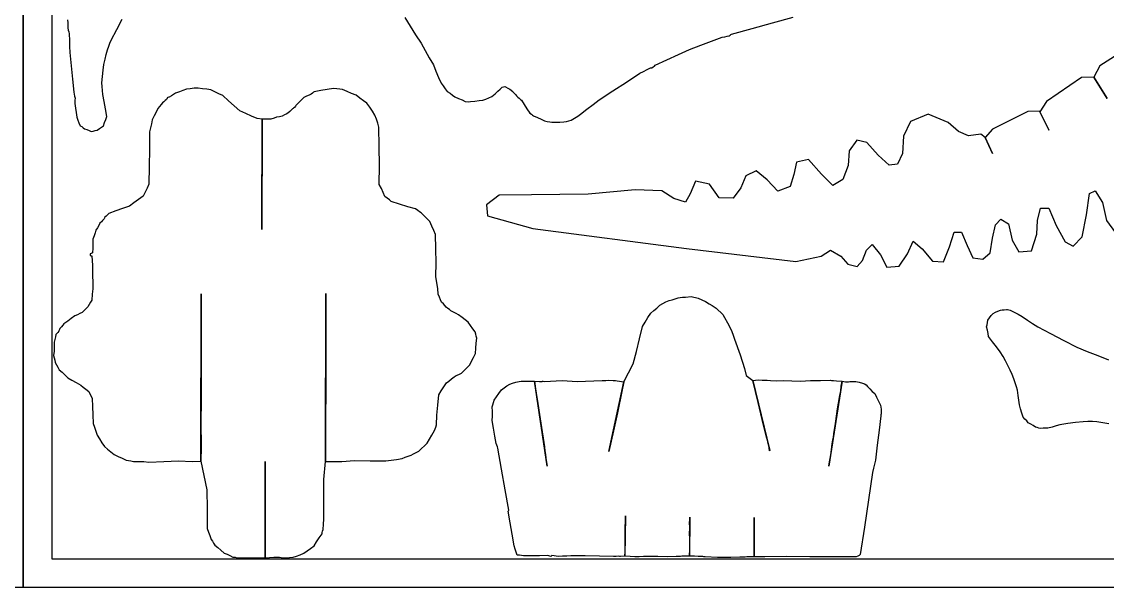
# Model space of a CAD drawing. Extents: x 0 to 192, y -79 to 48.
# Drawn here: x 95.93 to 133.99, y 0.02 to 19.83 of the extents above; entities that cross this region are included whole.
import ezdxf

# ---------------------------------------------------------------- set-up
doc = ezdxf.new("R2010")
doc.units = 0
doc.layers.add('1', color=7, linetype='CONTINUOUS')

msp = doc.modelspace()

# ---------------------------------------------------------------- linework, layer by layer
at = {"layer": '1', "color": 1, "linetype": 'CONTINUOUS'}
for p, q in [((95.9829, 0.0166), (95.9829, 48.0166)), ((95.9829, 48.0166), (95.9829, 0.0166)), ((96.9829, 47.0166), (96.9829, 1.0166)), ((97.5403, 19.8957), (97.5432, 19.7916)), ((99.2589, 19.5588), (99.4559, 19.9205)), ((109.3575, 19.984), (109.5493, 19.6737)), ((121.5361, 19.5989), (122.2587, 19.7977)), ((122.2587, 19.7977), (122.9772, 19.9925)), ((97.5432, 19.7916), (97.546, 19.6988)), ((97.546, 19.6988), (97.548, 19.6144)), ((97.548, 19.6144), (97.5641, 19.5439)), ((97.5641, 19.5439), (97.5804, 19.474)), ((97.5804, 19.474), (97.5962, 19.4042)), ((99.0676, 19.1911), (99.2589, 19.5588)), ((109.5493, 19.6737), (109.7405, 19.3746)), ((120.8131, 19.3994), (121.5361, 19.5989)), ((97.5962, 19.4042), (97.6026, 19.1788)), ((97.6026, 19.1788), (97.6087, 18.9621)), ((98.9792, 18.9733), (99.0235, 19.0873)), ((99.0235, 19.0873), (99.0676, 19.1911)), ((109.7405, 19.3746), (109.9318, 19.0837)), ((109.9318, 19.0837), (110.0701, 18.8245)), ((119.735, 19.0137), (120.1154, 19.1554)), ((120.1154, 19.1554), (120.4922, 19.2923)), ((120.4922, 19.2923), (120.5816, 19.3089)), ((120.5816, 19.3089), (120.6601, 19.325)), ((120.6601, 19.325), (120.7301, 19.3411)), ((120.7301, 19.3411), (120.7675, 19.3604)), ((120.7675, 19.3604), (120.7956, 19.3809)), ((120.7956, 19.3809), (120.8131, 19.3994)), ((135.05615, 19.138217), (133.73055, 18.291833)), ((97.6087, 18.9621), (97.6142, 18.7564)), ((97.6142, 18.7564), (97.6598, 18.2832)), ((98.8508, 18.519), (98.8945, 18.6891)), ((98.8945, 18.6891), (98.9359, 18.8497)), ((98.9359, 18.8497), (98.9792, 18.9733)), ((110.0701, 18.8245), (110.2136, 18.5705)), ((118.5519, 18.496), (118.9551, 18.6819)), ((118.9551, 18.6819), (119.3486, 18.8664)), ((119.3486, 18.8664), (119.735, 19.0137)), ((97.6598, 18.2832), (97.7066, 17.8195)), ((98.7868, 18.1328), (98.8095, 18.3391)), ((98.8095, 18.3391), (98.8508, 18.519)), ((110.2136, 18.5705), (110.3619, 18.3212)), ((110.3619, 18.3212), (110.4522, 18.0982)), ((118.0749, 18.2529), (118.1109, 18.2825)), ((118.1109, 18.2825), (118.1383, 18.3114)), ((118.1383, 18.3114), (118.5519, 18.496)), ((133.73055, 18.291833), (133.5169, 17.89475)), ((98.7427, 17.6888), (98.7648, 17.9149)), ((98.7648, 17.9149), (98.7868, 18.1328)), ((110.4522, 18.0982), (110.5429, 17.8839)), ((117.132, 17.7196), (117.5969, 18.0288)), ((117.5969, 18.0288), (117.7316, 18.0927)), ((117.7316, 18.0927), (117.8565, 18.1584)), ((117.8565, 18.1584), (117.9722, 18.2221)), ((117.9722, 18.2221), (118, 18.2231)), ((118, 18.2231), (118.0197, 18.2233)), ((118.0197, 18.2233), (118.0282, 18.2237)), ((118.0282, 18.2237), (118.0749, 18.2529)), ((133.5169, 17.89475), (133.0917, 17.8747)), ((133.5169, 17.89475), (133.9857, 17.13855)), ((133.9857, 17.13855), (133.5169, 17.89475)), ((97.7066, 17.8195), (97.7515, 17.3659)), ((98.7561, 17.5584), (98.7427, 17.6888)), ((98.7642, 17.4218), (98.7561, 17.5584)), ((110.5429, 17.8839), (110.633, 17.6809)), ((110.633, 17.6809), (110.7061, 17.584)), ((110.7061, 17.584), (110.7792, 17.4875)), ((112.6993, 17.4701), (112.7781, 17.5417)), ((112.7781, 17.5417), (112.8663, 17.5605)), ((112.8663, 17.5605), (112.9952, 17.4914)), ((116.6561, 17.4113), (117.132, 17.7196)), ((133.0917, 17.8747), (131.8597, 17.0383)), ((97.7515, 17.3659), (97.7675, 17.2957)), ((97.7675, 17.2957), (97.7834, 17.2259)), ((97.7834, 17.2259), (97.7996, 17.1557)), ((97.7996, 17.1557), (97.7918, 17.0892)), ((98.7684, 17.2812), (98.7642, 17.4218)), ((98.8173, 17.0347), (98.7684, 17.2812)), ((101.0182, 17.1291), (101.0041, 17.1093)), ((101.0241, 17.1491), (101.0182, 17.1291)), ((101.0243, 17.1689), (101.0241, 17.1491)), ((101.058, 17.1827), (101.0243, 17.1689)), ((101.0837, 17.1885), (101.058, 17.1827)), ((101.1042, 17.1885), (101.0837, 17.1885)), ((101.1835, 17.2426), (101.1042, 17.1885)), ((101.2573, 17.2878), (101.1835, 17.2426)), ((101.3229, 17.328), (101.2573, 17.2878)), ((101.4568, 17.3814), (101.3229, 17.328)), ((101.5818, 17.4269), (101.4568, 17.3814)), ((101.7018, 17.4666), (101.5818, 17.4269)), ((101.8407, 17.4863), (101.7018, 17.4666)), ((101.9807, 17.5003), (101.8407, 17.4863)), ((102.1198, 17.506), (101.9807, 17.5003)), ((102.2731, 17.4857), (102.1198, 17.506)), ((102.4186, 17.4657), (102.2731, 17.4857)), ((102.5578, 17.4458), (102.4186, 17.4657)), ((102.6971, 17.3718), (102.5578, 17.4458)), ((102.8365, 17.3058), (102.6971, 17.3718)), ((102.9761, 17.2459), (102.8365, 17.3058)), ((103.1748, 17.0662), (102.9761, 17.2459)), ((105.8239, 17.182), (105.7377, 17.0964)), ((105.9172, 17.2221), (105.8239, 17.182)), ((106.0032, 17.2617), (105.9172, 17.2221)), ((106.0828, 17.3011), (106.0032, 17.2617)), ((106.1226, 17.335), (106.0828, 17.3011)), ((106.1569, 17.3609), (106.1226, 17.335)), ((106.1822, 17.3808), (106.1569, 17.3609)), ((106.4156, 17.4202), (106.1822, 17.3808)), ((106.6407, 17.4598), (106.4156, 17.4202)), ((106.8598, 17.4993), (106.6407, 17.4598)), ((106.9735, 17.4792), (106.8598, 17.4993)), ((107.0786, 17.4654), (106.9735, 17.4792)), ((107.1785, 17.4591), (107.0786, 17.4654)), ((107.3378, 17.3851), (107.1785, 17.4591)), ((107.497, 17.3195), (107.3378, 17.3851)), ((107.6559, 17.2594), (107.497, 17.3195)), ((107.7895, 17.1595), (107.6559, 17.2594)), ((107.9145, 17.0657), (107.7895, 17.1595)), ((110.7792, 17.4875), (110.8524, 17.3908)), ((110.8524, 17.3908), (110.9482, 17.3274)), ((110.9482, 17.3274), (111.0348, 17.2648)), ((111.0348, 17.2648), (111.111, 17.201)), ((111.111, 17.201), (111.2454, 17.1481)), ((111.2454, 17.1481), (111.3676, 17.0953)), ((112.2081, 17.1228), (112.3096, 17.1638)), ((112.3096, 17.1638), (112.4071, 17.2083)), ((112.4071, 17.2083), (112.5312, 17.3106)), ((112.5312, 17.3106), (112.6176, 17.4026)), ((112.6176, 17.4026), (112.6993, 17.4701)), ((112.9952, 17.4914), (113.0402, 17.468)), ((113.0402, 17.468), (113.1486, 17.3853)), ((113.1486, 17.3853), (113.1594, 17.3671)), ((113.1594, 17.3671), (113.1957, 17.3275)), ((113.1957, 17.3275), (113.2318, 17.2975)), ((113.2318, 17.2975), (113.2543, 17.2711)), ((113.2543, 17.2711), (113.2812, 17.2385)), ((113.2812, 17.2385), (113.3039, 17.2168)), ((113.3039, 17.2168), (113.3243, 17.193)), ((113.3243, 17.193), (113.3765, 17.1512)), ((113.3765, 17.1512), (113.4223, 17.1121)), ((116.1713, 17.1015), (116.6561, 17.4113)), ((133.9857, 17.13855), (133.9857, 17.13855)), ((97.7918, 17.0892), (97.7888, 17.0287)), ((97.7888, 17.0287), (97.7903, 16.9723)), ((97.7903, 16.9723), (97.8189, 16.8083)), ((97.8189, 16.8083), (97.8419, 16.6497)), ((98.8667, 16.777), (98.8173, 17.0347)), ((98.9166, 16.5107), (98.8667, 16.777)), ((100.7047, 16.791), (100.645, 16.6658)), ((100.7648, 16.8645), (100.7047, 16.791)), ((100.8188, 16.9299), (100.7648, 16.8645)), ((100.8642, 16.9899), (100.8188, 16.9299)), ((100.9182, 17.0296), (100.8642, 16.9899)), ((100.9641, 17.0694), (100.9182, 17.0296)), ((101.0041, 17.1093), (100.9641, 17.0694)), ((103.3737, 16.887), (103.1748, 17.0662)), ((103.5725, 16.707), (103.3737, 16.887)), ((105.4251, 16.7846), (105.3794, 16.7386)), ((105.4449, 16.7985), (105.4251, 16.7846)), ((105.4646, 16.8045), (105.4449, 16.7985)), ((105.4904, 16.8268), (105.4646, 16.8045)), ((105.5048, 16.8439), (105.4904, 16.8268)), ((105.5244, 16.8775), (105.5048, 16.8439)), ((105.5449, 16.9036), (105.5244, 16.8775)), ((105.6443, 17.0032), (105.5449, 16.9036)), ((105.7377, 17.0964), (105.6443, 17.0032)), ((108.0341, 16.9798), (107.9145, 17.0657)), ((108.1333, 16.8402), (108.0341, 16.9798)), ((108.2269, 16.7006), (108.1333, 16.8402)), ((111.3676, 17.0953), (111.4819, 17.0422)), ((111.4819, 17.0422), (111.6089, 17.0317)), ((111.6089, 17.0317), (111.6652, 17.0331)), ((111.6652, 17.0331), (111.8197, 17.0514)), ((111.8197, 17.0514), (111.966, 17.0696)), ((111.966, 17.0696), (112.1009, 17.0874)), ((112.1009, 17.0874), (112.2081, 17.1228)), ((113.4223, 17.1121), (113.4491, 17.0854)), ((113.4491, 17.0854), (113.5459, 16.9344)), ((113.5459, 16.9344), (113.6445, 16.778)), ((113.6445, 16.778), (113.7474, 16.626)), ((115.5236, 16.5905), (115.7438, 16.7657)), ((115.7438, 16.7657), (115.9606, 16.9363)), ((115.9606, 16.9363), (116.1713, 17.1015)), ((131.8597, 17.0383), (131.630233, 16.670633)), ((97.8419, 16.6497), (97.8602, 16.4952)), ((97.8602, 16.4952), (97.8954, 16.3878)), ((97.8954, 16.3878), (97.9363, 16.2859)), ((98.8377, 16.3028), (98.8767, 16.4105)), ((98.8767, 16.4105), (98.9166, 16.5107)), ((100.505, 16.393), (100.479, 16.2535)), ((100.5795, 16.5321), (100.505, 16.393)), ((100.645, 16.6658), (100.5795, 16.5321)), ((103.7854, 16.6135), (103.5725, 16.707)), ((103.9905, 16.5273), (103.7854, 16.6135)), ((104.1898, 16.4476), (103.9905, 16.5273)), ((104.3628, 16.4222), (104.1898, 16.4476)), ((104.3501, 12.5508), (104.3628, 16.4222)), ((104.6678, 16.4253), (104.3628, 16.4222)), ((104.3628, 16.4222), (104.3628, 16.4222)), ((104.3628, 16.4222), (104.3628, 16.4222)), ((104.3628, 16.4222), (104.3628, 16.4222)), ((104.3628, 16.4222), (104.3656, 15.9992)), ((104.7865, 16.4515), (104.6678, 16.4253)), ((104.6678, 16.4253), (104.6678, 16.4253)), ((104.8605, 16.4862), (104.7865, 16.4515)), ((104.9667, 16.5063), (104.8605, 16.4862)), ((105.0661, 16.5258), (104.9667, 16.5063)), ((105.14, 16.5658), (105.0661, 16.5258)), ((105.2056, 16.5995), (105.14, 16.5658)), ((105.2655, 16.6255), (105.2056, 16.5995)), ((105.3252, 16.6848), (105.2655, 16.6255)), ((105.3794, 16.7386), (105.3252, 16.6848)), ((108.3123, 16.5614), (108.2269, 16.7006)), ((108.366, 16.4218), (108.3123, 16.5614)), ((108.4116, 16.2827), (108.366, 16.4218)), ((113.7474, 16.626), (113.8005, 16.5949)), ((113.8005, 16.5949), (113.8435, 16.5623)), ((113.8435, 16.5623), (113.8767, 16.5308)), ((113.8767, 16.5308), (114.0151, 16.474)), ((114.0151, 16.474), (114.1437, 16.4159)), ((114.1437, 16.4159), (114.2622, 16.3582)), ((115.1171, 16.364), (115.1913, 16.3841)), ((115.1913, 16.3841), (115.3117, 16.4537)), ((115.3117, 16.4537), (115.4224, 16.5217)), ((115.4224, 16.5217), (115.5236, 16.5905)), ((127.717017, 16.597433), (127.096933, 16.334283)), ((128.4084, 16.3067), (127.717017, 16.597433)), ((131.20875, 16.687483), (129.962517, 16.0727)), ((131.610483, 16.705417), (131.20875, 16.687483)), ((131.94085, 16.045), (131.610483, 16.705417)), ((131.630233, 16.670633), (131.944367, 16.036367)), ((97.9363, 16.2859), (97.9812, 16.1888)), ((97.9812, 16.1888), (98.0342, 16.1579)), ((98.0342, 16.1579), (98.0816, 16.1211)), ((98.0816, 16.1211), (98.1252, 16.0801)), ((98.1252, 16.0801), (98.2105, 16.0542)), ((98.2105, 16.0542), (98.2918, 16.0241)), ((98.2918, 16.0241), (98.3672, 15.9883)), ((98.3672, 15.9883), (98.4373, 16.0041)), ((98.4373, 16.0041), (98.5073, 16.0202)), ((98.5073, 16.0202), (98.5774, 16.0364)), ((98.5774, 16.0364), (98.6558, 16.0905)), ((98.6558, 16.0905), (98.7292, 16.1392)), ((98.7292, 16.1392), (98.7985, 16.183)), ((98.7985, 16.183), (98.8377, 16.3028)), ((100.4451, 16.1141), (100.4052, 15.9748)), ((100.479, 16.2535), (100.4451, 16.1141)), ((104.3656, 15.9992), (104.3572, 15.6154)), ((108.4508, 16.1429), (108.4116, 16.2827)), ((108.4642, 15.4656), (108.4508, 16.1429)), ((114.2622, 16.3582), (114.3566, 16.3425)), ((114.3566, 16.3425), (114.4416, 16.3256)), ((114.4416, 16.3256), (114.5167, 16.3091)), ((114.5167, 16.3091), (114.6579, 16.3129)), ((114.6579, 16.3129), (114.7988, 16.3169)), ((114.7988, 16.3169), (114.9394, 16.3208)), ((114.9394, 16.3208), (115.0331, 16.3417)), ((115.0331, 16.3417), (115.1171, 16.364)), ((127.096933, 16.334283), (126.84325, 15.818583)), ((128.771617, 15.985633), (128.4084, 16.3067)), ((129.962517, 16.0727), (129.713633, 15.780533)), ((131.944367, 16.036367), (131.94085, 16.045)), ((100.4052, 15.9748), (100.4043, 15.3711)), ((104.3572, 15.6154), (104.3572, 15.1251)), ((125.209, 15.689417), (124.9446, 15.311867)), ((125.560117, 15.59825), (125.209, 15.689417)), ((126.84325, 15.818583), (126.814617, 15.212033)), ((129.131233, 15.831), (128.771617, 15.985633)), ((129.558617, 15.896817), (129.131233, 15.831)), ((129.713633, 15.780533), (129.558617, 15.896817)), ((129.713633, 15.780533), (129.962167, 15.218267)), ((129.962167, 15.218267), (129.713633, 15.780533)), ((100.4043, 15.3711), (100.3975, 14.76)), ((108.4693, 14.7946), (108.4642, 15.4656)), ((124.9446, 15.311867), (124.908833, 14.797417)), ((125.96335, 15.154833), (125.560117, 15.59825)), ((104.3572, 15.1251), (104.3572, 14.6349)), ((123.091067, 14.911983), (123.002217, 14.486067)), ((123.51375, 15.000933), (123.091067, 14.911983)), ((123.9659, 14.49785), (123.51375, 15.000933)), ((126.342567, 14.809983), (125.96335, 15.154833)), ((126.814617, 15.212033), (126.6308, 14.842233)), ((129.962167, 15.218267), (129.962167, 15.218267)), ((100.3975, 14.76), (100.3824, 14.1428)), ((104.3572, 14.6349), (104.3544, 14.1894)), ((108.4683, 14.1315), (108.4693, 14.7946)), ((121.67785, 14.605917), (121.313983, 14.428183)), ((122.064217, 14.2895), (121.67785, 14.605917)), ((123.002217, 14.486067), (122.873283, 14.062033)), ((124.365667, 14.100467), (123.9659, 14.49785)), ((124.908833, 14.797417), (124.724817, 14.3014)), ((126.6308, 14.842233), (126.342567, 14.809983)), ((100.3824, 14.1428), (100.3228, 14.0034)), ((104.3544, 14.1894), (104.3544, 13.9093)), ((108.5417, 13.9919), (108.4683, 14.1315)), ((119.556967, 14.247367), (119.36975, 13.8033)), ((120.039367, 14.144217), (119.556967, 14.247367)), ((120.389267, 13.66325), (120.039367, 14.144217)), ((121.313983, 14.428183), (121.145583, 14.017533)), ((122.435367, 13.89345), (122.064217, 14.2895)), ((124.724817, 14.3014), (124.365667, 14.100467)), ((100.183, 13.7247), (100.0234, 13.6058)), ((100.2566, 13.864), (100.183, 13.7247)), ((100.3228, 14.0034), (100.2566, 13.864)), ((104.3544, 13.9093), (104.3516, 13.5479)), ((108.6069, 13.8523), (108.5417, 13.9919)), ((108.6668, 13.7132), (108.6069, 13.8523)), ((108.746, 13.6531), (108.6668, 13.7132)), ((112.6655, 13.75295), (112.225433, 13.41815)), ((113.80135, 13.7681), (112.6655, 13.75295)), ((115.785967, 13.789033), (113.80135, 13.7681)), ((117.4326, 13.94055), (115.785967, 13.789033)), ((118.3716, 13.913467), (117.4326, 13.94055)), ((118.788733, 13.641433), (118.3716, 13.913467)), ((119.36975, 13.8033), (119.206667, 13.506967)), ((121.145583, 14.017533), (120.87575, 13.64595)), ((122.873283, 14.062033), (122.435367, 13.89345)), ((133.260467, 13.072467), (133.3643, 13.813033)), ((133.3643, 13.813033), (133.5693, 13.9066)), ((133.5693, 13.9066), (133.8255, 13.5045)), ((99.7042, 13.3668), (99.4655, 13.2878)), ((99.8642, 13.4863), (99.7042, 13.3668)), ((100.0234, 13.6058), (99.8642, 13.4863)), ((104.3516, 13.5479), (104.3516, 13.1837)), ((108.8204, 13.5933), (108.746, 13.6531)), ((108.8859, 13.5333), (108.8204, 13.5933)), ((109.1785, 13.4393), (108.8859, 13.5333)), ((109.4628, 13.3532), (109.1785, 13.4393)), ((109.7418, 13.2734), (109.4628, 13.3532)), ((112.225433, 13.41815), (112.25875, 13.032233)), ((119.206667, 13.506967), (118.788733, 13.641433)), ((120.87575, 13.64595), (120.389267, 13.66325)), ((133.8255, 13.5045), (133.961667, 12.8673)), ((98.8276, 12.9502), (98.8216, 12.9301)), ((98.8874, 13.0236), (98.8276, 12.97)), ((98.8276, 12.97), (98.8276, 12.9502)), ((98.9412, 13.0694), (98.8874, 13.0236)), ((98.987, 13.109), (98.9412, 13.0694)), ((99.2261, 13.2026), (98.987, 13.109)), ((99.4655, 13.2878), (99.2261, 13.2026)), ((104.3516, 13.038), (104.3488, 12.8924)), ((104.3516, 13.1837), (104.3516, 13.038)), ((109.8156, 13.2195), (109.7418, 13.2734)), ((109.8809, 13.1734), (109.8156, 13.2195)), ((109.9407, 13.1338), (109.8809, 13.1734)), ((110.0402, 13.0338), (109.9407, 13.1338)), ((110.1397, 12.9343), (110.0402, 13.0338)), ((112.25875, 13.032233), (113.854417, 12.58405)), ((131.5481, 12.866667), (131.649017, 13.303483)), ((131.649017, 13.303483), (131.947, 13.300867)), ((131.947, 13.300867), (132.2048, 12.6923)), ((133.1093, 12.29965), (133.260467, 13.072467)), ((98.5818, 12.611), (98.5282, 12.5318)), ((98.628, 12.6913), (98.5818, 12.611)), ((98.668, 12.7706), (98.628, 12.6913)), ((98.7219, 12.8245), (98.668, 12.7706)), ((98.7677, 12.8702), (98.7219, 12.8245)), ((98.8076, 12.9099), (98.7677, 12.8702)), ((98.8216, 12.9301), (98.8076, 12.9099)), ((104.3488, 12.8924), (104.3516, 12.7915)), ((104.3516, 12.6738), (104.3501, 12.5508)), ((104.3516, 12.7915), (104.3516, 12.7383)), ((104.3516, 12.7383), (104.3516, 12.6738)), ((110.2391, 12.8348), (110.1397, 12.9343)), ((110.312, 12.6752), (110.2391, 12.8348)), ((110.3778, 12.5213), (110.312, 12.6752)), ((113.854417, 12.58405), (119.233367, 11.888417)), ((129.970875, 12.247133), (130.0677, 12.7187)), ((130.0677, 12.7187), (130.260558, 12.916033)), ((130.260558, 12.916033), (130.5278, 12.748567)), ((130.5278, 12.748567), (130.6612, 12.174433)), ((131.52565, 12.391717), (131.5481, 12.866667)), ((132.2048, 12.6923), (132.510117, 12.11585)), ((133.961667, 12.8673), (134.279683, 12.439383)), ((98.4285, 12.2137), (98.4284, 12.0541)), ((98.4682, 12.3267), (98.4285, 12.2137)), ((98.5025, 12.4328), (98.4682, 12.3267)), ((98.5282, 12.5318), (98.5025, 12.4328)), ((104.3501, 12.5508), (104.3501, 12.5508)), ((104.3501, 12.5508), (104.3501, 12.5508)), ((104.3501, 12.5508), (104.3501, 12.5508)), ((104.3501, 12.5508), (104.3501, 12.5508)), ((104.3501, 12.5508), (104.3501, 12.5508)), ((104.3501, 12.5508), (104.3501, 12.5508)), ((104.3501, 12.5508), (104.3501, 12.5508)), ((104.3501, 12.5508), (104.3501, 12.5508)), ((104.3501, 12.5508), (104.3501, 12.5508)), ((104.3501, 12.5508), (104.3501, 12.5508)), ((110.4373, 12.3761), (110.3778, 12.5213)), ((110.4506, 11.8781), (110.4373, 12.3761)), ((128.460333, 11.94575), (128.62795, 12.459767)), ((128.62795, 12.459767), (128.885933, 12.459067)), ((128.885933, 12.459067), (129.082, 11.996767)), ((129.889633, 11.7406), (129.970875, 12.247133)), ((131.337583, 11.8099), (131.52565, 12.391717)), ((132.789717, 11.964883), (133.1093, 12.29965)), ((98.422, 11.8948), (98.4074, 11.7353)), ((98.4284, 12.0541), (98.422, 11.8948)), ((110.4561, 11.3864), (110.4506, 11.8781)), ((119.233367, 11.888417), (123.069933, 11.432)), ((123.955733, 11.613817), (124.287233, 11.83315)), ((124.287233, 11.83315), (124.655317, 11.615083)), ((125.410933, 11.47055), (125.5484, 11.831083)), ((125.5484, 11.831083), (125.7523, 12.022117)), ((125.7523, 12.022117), (126.039533, 11.670233)), ((126.987117, 11.705783), (127.17985, 12.14395)), ((127.17985, 12.14395), (127.499733, 11.87645)), ((127.499733, 11.87645), (127.869067, 11.44035)), ((128.252233, 11.4222), (128.460333, 11.94575)), ((129.082, 11.996767), (129.279017, 11.557283)), ((130.6612, 12.174433), (130.894233, 11.767767)), ((130.894233, 11.767767), (131.337583, 11.8099)), ((132.510117, 12.11585), (132.789717, 11.964883)), ((98.3619, 11.7158), (98.3278, 11.6958)), ((98.3278, 11.6958), (98.3278, 11.676)), ((98.3278, 11.676), (98.3338, 11.6562)), ((98.3338, 11.6562), (98.3477, 11.6362)), ((98.3477, 11.6362), (98.3676, 11.6364)), ((98.3876, 11.7296), (98.3619, 11.7158)), ((98.3676, 11.6364), (98.3875, 11.6302)), ((98.3875, 11.6302), (98.4068, 11.2976)), ((98.4074, 11.7353), (98.3876, 11.7296)), ((123.069933, 11.432), (123.955733, 11.613817)), ((124.655317, 11.615083), (124.89995, 11.3341)), ((125.223283, 11.261417), (125.410933, 11.47055)), ((126.039533, 11.670233), (126.2655, 11.23525)), ((126.69725, 11.272183), (126.987117, 11.705783)), ((127.869067, 11.44035), (128.252233, 11.4222)), ((129.279017, 11.557283), (129.626633, 11.512183)), ((129.626633, 11.512183), (129.889633, 11.7406)), ((98.4068, 11.2976), (98.4127, 10.9787)), ((110.4552, 10.9024), (110.4561, 11.3864)), ((124.89995, 11.3341), (125.223283, 11.261417)), ((126.2655, 11.23525), (126.69725, 11.272183)), ((98.4127, 10.9787), (98.4264, 10.6601)), ((98.4264, 10.6601), (98.42, 10.4747)), ((110.4889, 10.6891), (110.4552, 10.9024)), ((110.5149, 10.4841), (110.4889, 10.6891)), ((98.4054, 10.2816), (98.3854, 10.0828)), ((98.42, 10.4747), (98.4054, 10.2816)), ((102.2146, 4.4393), (102.2219, 10.3039)), ((102.2219, 10.3039), (102.2243, 10.2183)), ((106.5791, 4.4201), (106.5983, 10.3095)), ((106.5983, 10.3095), (106.5983, 10.3095)), ((106.5983, 10.3095), (106.5983, 10.3095)), ((106.5983, 10.3095), (106.5983, 10.3095)), ((106.5983, 10.3095), (106.5983, 10.3095)), ((106.5983, 10.3095), (106.5983, 10.3095)), ((106.5983, 10.3095), (106.5983, 10.3095)), ((106.5983, 10.3095), (106.5983, 10.3095)), ((106.5983, 10.3095), (106.5983, 9.9015)), ((110.5341, 10.2851), (110.5149, 10.4841)), ((110.5738, 10.1852), (110.5341, 10.2851)), ((98.2996, 9.9235), (98.2458, 9.8437)), ((98.3455, 10.0032), (98.2996, 9.9235)), ((98.3854, 10.0828), (98.3455, 10.0032)), ((102.2243, 10.2183), (102.2195, 10.1367)), ((102.2195, 10.1367), (102.2243, 10.0311)), ((102.2243, 10.0311), (102.2243, 9.8391)), ((106.5983, 9.9015), (106.5983, 9.6999)), ((110.6139, 10.0915), (110.5738, 10.1852)), ((110.6533, 10.006), (110.6139, 10.0915)), ((110.7127, 9.946), (110.6533, 10.006)), ((110.7663, 9.8863), (110.7127, 9.946)), ((118.2035, 9.8025), (118.3037, 9.9007)), ((118.3037, 9.9007), (118.4089, 9.9599)), ((118.4089, 9.9599), (118.5186, 10.0144)), ((118.5186, 10.0144), (118.6329, 10.063)), ((118.6329, 10.063), (118.7357, 10.094)), ((118.7357, 10.094), (118.8383, 10.1248)), ((118.8383, 10.1248), (118.9408, 10.1561)), ((118.9408, 10.1561), (119.0173, 10.1661)), ((119.0173, 10.1661), (119.1033, 10.1768)), ((119.1033, 10.1768), (119.1992, 10.1841)), ((119.1992, 10.1841), (119.4018, 10.2011)), ((119.4018, 10.2011), (119.643, 10.1487)), ((119.643, 10.1487), (119.905, 10.0355)), ((119.905, 10.0355), (120.0273, 9.9469)), ((120.0273, 9.9469), (120.1388, 9.8886)), ((97.7871, 9.5257), (97.6676, 9.4401)), ((97.8808, 9.5659), (97.7871, 9.5257)), ((97.9666, 9.6052), (97.8808, 9.5659)), ((98.0462, 9.645), (97.9666, 9.6052)), ((98.1198, 9.7186), (98.0462, 9.645)), ((98.1858, 9.7842), (98.1198, 9.7186)), ((98.2458, 9.8437), (98.1858, 9.7842)), ((102.2243, 9.8391), (102.2243, 9.4935)), ((106.5983, 9.6135), (106.5935, 9.5175)), ((106.5935, 9.5175), (106.5935, 9.1527)), ((106.5983, 9.6999), (106.5983, 9.6135)), ((110.8123, 9.8263), (110.7663, 9.8863)), ((110.8721, 9.7865), (110.8123, 9.8263)), ((110.9256, 9.7463), (110.8721, 9.7865)), ((110.9715, 9.7067), (110.9256, 9.7463)), ((111.071, 9.6529), (110.9715, 9.7067)), ((111.1643, 9.6071), (111.071, 9.6529)), ((111.25, 9.5666), (111.1643, 9.6071)), ((111.3693, 9.4729), (111.25, 9.5666)), ((117.8867, 9.4651), (117.9897, 9.6239)), ((117.9897, 9.6239), (118.0982, 9.7109)), ((118.0982, 9.7109), (118.2035, 9.8025)), ((120.1388, 9.8886), (120.2805, 9.7981)), ((120.2805, 9.7981), (120.5151, 9.5773)), ((120.5151, 9.5773), (120.7337, 9.1835)), ((129.8598, 9.4626), (129.9219, 9.5407)), ((129.9219, 9.5407), (129.9903, 9.614)), ((129.9903, 9.614), (130.069, 9.6561)), ((130.069, 9.6561), (130.152, 9.6955)), ((130.152, 9.6955), (130.2419, 9.7295)), ((130.2419, 9.7295), (130.3022, 9.7357)), ((130.3022, 9.7357), (130.3726, 9.7424)), ((130.3726, 9.7424), (130.4525, 9.7523)), ((130.4525, 9.7523), (130.4961, 9.7453)), ((130.4961, 9.7453), (130.5405, 9.739)), ((130.5405, 9.739), (130.5844, 9.7324)), ((130.5844, 9.7324), (130.7263, 9.6571)), ((130.7263, 9.6571), (130.8681, 9.5819)), ((130.8681, 9.5819), (131.0102, 9.5067)), ((97.3227, 9.1482), (97.269, 9.0885)), ((97.3687, 9.202), (97.3227, 9.1482)), ((97.4085, 9.2473), (97.3687, 9.202)), ((97.5416, 9.3471), (97.4085, 9.2473)), ((97.6676, 9.4401), (97.5416, 9.3471)), ((102.2243, 9.4935), (102.2243, 8.9512)), ((106.5935, 9.1527), (106.5935, 8.2216)), ((111.4829, 9.3874), (111.3693, 9.4729)), ((111.5882, 9.3075), (111.4829, 9.3874)), ((111.6681, 9.188), (111.5882, 9.3075)), ((111.7472, 9.0746), (111.6681, 9.188)), ((117.5918, 8.7184), (117.6979, 9.16)), ((117.6979, 9.16), (117.7892, 9.31)), ((117.7892, 9.31), (117.8867, 9.4651)), ((120.7337, 9.1835), (120.8271, 8.9799)), ((129.7581, 9.1443), (129.7745, 9.2131)), ((129.789, 9.0258), (129.7581, 9.1443)), ((129.7745, 9.2131), (129.7891, 9.293)), ((129.7891, 9.293), (129.8026, 9.3809)), ((129.8026, 9.3809), (129.8598, 9.4626)), ((131.0102, 9.5067), (131.1893, 9.3809)), ((131.1893, 9.3809), (131.372, 9.2595)), ((131.372, 9.2595), (131.5594, 9.1451)), ((131.5594, 9.1451), (132.006, 8.9046)), ((97.1091, 8.7897), (97.0891, 8.7043)), ((97.129, 8.8697), (97.1091, 8.7897)), ((97.163, 8.9034), (97.129, 8.8697)), ((97.1886, 8.9294), (97.163, 8.9034)), ((97.209, 8.949), (97.1886, 8.9294)), ((97.2287, 9.0029), (97.209, 8.949)), ((97.2487, 9.0488), (97.2287, 9.0029)), ((97.269, 9.0885), (97.2487, 9.0488)), ((102.2243, 8.9512), (102.2195, 8.2072)), ((111.8266, 8.9687), (111.7472, 9.0746)), ((111.8468, 8.8889), (111.8266, 8.9687)), ((111.8665, 8.8155), (111.8468, 8.8889)), ((111.8862, 8.7496), (111.8665, 8.8155)), ((120.8271, 8.9799), (120.8751, 8.8474)), ((120.8751, 8.8474), (120.9202, 8.7047)), ((129.8131, 8.9112), (129.789, 9.0258)), ((129.8327, 8.8002), (129.8131, 8.9112)), ((129.97, 8.6139), (129.8327, 8.8002)), ((132.006, 8.9046), (132.4625, 8.6645)), ((97.0687, 8.451), (97.0625, 8.2919)), ((97.0688, 8.6105), (97.0687, 8.451)), ((97.0891, 8.7043), (97.0688, 8.6105)), ((111.8459, 8.2116), (111.8517, 8.3911)), ((111.8517, 8.3911), (111.866, 8.5704)), ((111.866, 8.5704), (111.8862, 8.7496)), ((117.4829, 8.2811), (117.5918, 8.7184)), ((120.9202, 8.7047), (121.1217, 8.166)), ((130.1065, 8.4378), (129.97, 8.6139)), ((130.2396, 8.2708), (130.1065, 8.4378)), ((132.4625, 8.6645), (132.9289, 8.427)), ((132.9289, 8.427), (133.2877, 8.2794)), ((97.0625, 8.2919), (97.0485, 8.1327)), ((97.0485, 8.1327), (97.0681, 8.0531)), ((97.0681, 8.0531), (97.088, 7.9736)), ((102.2195, 8.2072), (102.2195, 7.5496)), ((106.5935, 8.2216), (106.5887, 7.66)), ((111.7058, 7.9394), (111.7717, 8.0724)), ((111.7717, 8.0724), (111.8459, 8.2116)), ((117.3682, 7.8505), (117.4829, 8.2811)), ((121.1217, 8.166), (121.2739, 7.6822)), ((130.336, 8.1064), (130.2396, 8.2708)), ((130.4254, 7.9462), (130.336, 8.1064)), ((133.2877, 8.2794), (133.6563, 8.1352)), ((133.6563, 8.1352), (134.0344, 7.9913)), ((97.088, 7.9736), (97.1079, 7.8934)), ((97.1079, 7.8934), (97.1478, 7.8143)), ((97.1478, 7.8143), (97.1932, 7.7282)), ((97.1932, 7.7282), (97.2467, 7.6348)), ((97.2467, 7.6348), (97.3463, 7.5491)), ((106.5887, 7.66), (106.5935, 6.7912)), ((111.347, 7.5154), (111.4466, 7.6152)), ((111.4466, 7.6152), (111.5465, 7.7143)), ((111.5465, 7.7143), (111.6458, 7.814)), ((111.6458, 7.814), (111.7058, 7.9394)), ((117.0418, 7.2156), (117.3682, 7.8505)), ((121.2739, 7.6822), (121.3313, 7.439)), ((130.5099, 7.7893), (130.4254, 7.9462)), ((130.5816, 7.6245), (130.5099, 7.7893)), ((130.6515, 7.4707), (130.5816, 7.6245)), ((97.3463, 7.5491), (97.4457, 7.4551)), ((97.4457, 7.4551), (97.5452, 7.3557)), ((97.5452, 7.3557), (97.6907, 7.2754)), ((97.6907, 7.2754), (97.844, 7.19)), ((102.2195, 7.5496), (102.2195, 6.796)), ((110.8287, 7.1776), (110.9082, 7.2433)), ((110.9082, 7.2433), (110.9941, 7.3169)), ((110.9941, 7.3169), (111.0879, 7.3964)), ((111.0879, 7.3964), (111.1672, 7.436)), ((111.1672, 7.436), (111.2532, 7.4759)), ((111.2532, 7.4759), (111.347, 7.5154)), ((113.3753, 7.2292), (113.4469, 7.2354)), ((113.4469, 7.2354), (113.5221, 7.2387)), ((113.5221, 7.2387), (113.5677, 7.2431)), ((113.5677, 7.2431), (113.6124, 7.2431)), ((113.6124, 7.2431), (113.6881, 7.2431)), ((113.6881, 7.2431), (113.9049, 7.2396)), ((114.3545, 4.2546), (113.9049, 7.2396)), ((113.9049, 7.2396), (113.9049, 7.2396)), ((113.9049, 7.2396), (113.9049, 7.2396)), ((113.9049, 7.2396), (113.9049, 7.2396)), ((113.9049, 7.2396), (113.9049, 7.2396)), ((113.9049, 7.2396), (114.081, 7.2329)), ((113.9049, 7.2396), (113.9462, 6.9677)), ((114.081, 7.2329), (114.1155, 7.23)), ((114.1732, 7.23), (114.1933, 7.2387)), ((114.1933, 7.2387), (114.202, 7.2358)), ((114.202, 7.2358), (114.2106, 7.2387)), ((114.2106, 7.2387), (114.2106, 7.2387)), ((114.2106, 7.2387), (114.268, 7.2297)), ((114.268, 7.2297), (114.4669, 7.2361)), ((114.4669, 7.2361), (114.6706, 7.246)), ((114.6706, 7.246), (114.8807, 7.261)), ((114.8807, 7.261), (115.0534, 7.2463)), ((115.0534, 7.2463), (115.2321, 7.2363)), ((115.2321, 7.2363), (115.4159, 7.2304)), ((115.4159, 7.2304), (115.6947, 7.2422)), ((115.6947, 7.2422), (115.9848, 7.2525)), ((115.9848, 7.2525), (116.2834, 7.2621)), ((116.2834, 7.2621), (116.4145, 7.2572)), ((116.4145, 7.2572), (116.5138, 7.2701)), ((116.5138, 7.2701), (116.6662, 7.2619)), ((116.6662, 7.2619), (116.7178, 7.2583)), ((116.7178, 7.2583), (116.7505, 7.2611)), ((116.7505, 7.2611), (116.8078, 7.2456)), ((116.8078, 7.2456), (117.0418, 7.2156)), ((117.0309, 7.1694), (117.05, 7.2502)), ((117.05, 7.2502), (117.0418, 7.2156)), ((121.3313, 7.439), (121.5614, 7.2656)), ((121.5614, 7.2656), (121.7538, 7.282)), ((121.5614, 7.2656), (121.5614, 7.2656)), ((121.5614, 7.2656), (121.5614, 7.2656)), ((121.5614, 7.2656), (121.5614, 7.2656)), ((121.5614, 7.2656), (122.156, 4.8062)), ((121.7457, 6.4954), (121.5614, 7.2656)), ((121.5614, 7.2656), (121.5614, 7.2656)), ((121.7538, 7.282), (121.887, 7.2729)), ((121.887, 7.2729), (122.0638, 7.2686)), ((122.0638, 7.2686), (122.1811, 7.2576)), ((122.1811, 7.2576), (122.3819, 7.2537)), ((122.3819, 7.2537), (122.6351, 7.2638)), ((122.6351, 7.2638), (122.9317, 7.2541)), ((122.9317, 7.2541), (123.2378, 7.2437)), ((123.2378, 7.2437), (123.5838, 7.2586)), ((123.5838, 7.2586), (123.9348, 7.2661)), ((123.9348, 7.2661), (124.2895, 7.2699)), ((124.6904, 7.2437), (124.2269, 4.2617)), ((124.2895, 7.2699), (124.3171, 7.2667)), ((124.3171, 7.2667), (124.3451, 7.2663)), ((124.3451, 7.2663), (124.3916, 7.2596)), ((124.3916, 7.2596), (124.4978, 7.2559)), ((124.4978, 7.2559), (124.6904, 7.2437)), ((124.6648, 7.0651), (124.6904, 7.2437)), ((124.6904, 7.2437), (124.6904, 7.2437)), ((124.6904, 7.2437), (124.6904, 7.2437)), ((124.6904, 7.2437), (124.6904, 7.2437)), ((124.6904, 7.2437), (124.8143, 7.2118)), ((130.72, 7.3257), (130.6515, 7.4707)), ((130.7641, 7.1802), (130.72, 7.3257)), ((97.844, 7.19), (98.0032, 7.0961)), ((98.0032, 7.0961), (98.0885, 7.0301)), ((98.0885, 7.0301), (98.1819, 6.9561)), ((98.1819, 6.9561), (98.2812, 6.8766)), ((98.2812, 6.8766), (98.3211, 6.7965)), ((110.5494, 6.76), (110.6352, 6.8988)), ((110.6352, 6.8988), (110.7285, 7.0387)), ((110.7285, 7.0387), (110.8287, 7.1776)), ((112.6634, 6.8121), (112.7472, 6.93)), ((112.7472, 6.93), (112.8405, 7.0048)), ((112.8405, 7.0048), (112.9374, 7.0749)), ((112.9374, 7.0749), (113.0394, 7.1388)), ((113.0394, 7.1388), (113.1419, 7.1698)), ((113.1419, 7.1698), (113.2532, 7.2)), ((113.2532, 7.2), (113.3753, 7.2292)), ((113.9462, 6.9677), (113.9703, 6.8128)), ((114.1155, 7.23), (114.1386, 7.2272)), ((114.1386, 7.2272), (114.1732, 7.23)), ((116.5182, 4.7709), (117.0418, 7.2156)), ((116.971, 6.8808), (116.8186, 6.1267)), ((117.0418, 7.2156), (116.971, 6.8808)), ((117.0418, 7.2156), (117.0309, 7.1694)), ((117.0418, 7.2156), (117.0418, 7.2156)), ((117.0418, 7.2156), (117.0418, 7.2156)), ((124.617, 6.7334), (124.6457, 6.8993)), ((124.6457, 6.8993), (124.6648, 7.0651)), ((124.8143, 7.2118), (124.8408, 7.2118)), ((124.8408, 7.2118), (124.8688, 7.2118)), ((124.8688, 7.2118), (124.894, 7.2158)), ((124.894, 7.2158), (124.9128, 7.2168)), ((124.9128, 7.2168), (124.922, 7.2178)), ((124.922, 7.2178), (124.9639, 7.2234)), ((124.9639, 7.2234), (125.0163, 7.2237)), ((125.0163, 7.2237), (125.0761, 7.2304)), ((125.0761, 7.2304), (125.1718, 7.229)), ((125.1718, 7.229), (125.2874, 7.202)), ((125.2874, 7.202), (125.4118, 7.1739)), ((125.4118, 7.1739), (125.481, 7.1478)), ((125.481, 7.1478), (125.5375, 7.1087)), ((125.5375, 7.1087), (125.5831, 7.0561)), ((125.5831, 7.0561), (125.6627, 6.9664)), ((125.6627, 6.9664), (125.7483, 6.8818)), ((125.7483, 6.8818), (125.8384, 6.801)), ((130.8075, 7.0451), (130.7641, 7.1802)), ((130.8481, 6.919), (130.8075, 7.0451)), ((130.8692, 6.7411), (130.8481, 6.919)), ((98.3211, 6.7965), (98.361, 6.7171)), ((98.361, 6.7171), (98.4004, 6.6372)), ((98.4004, 6.6372), (98.4063, 6.3524)), ((102.2195, 6.5464), (102.2147, 5.8168)), ((102.2195, 6.796), (102.2195, 6.5464)), ((106.5935, 6.7912), (106.5839, 6.0616)), ((110.5147, 6.4015), (110.5494, 6.76)), ((112.4491, 6.4106), (112.4715, 6.4873)), ((112.4715, 6.4873), (112.4955, 6.5755)), ((112.4955, 6.5755), (112.5792, 6.6938)), ((112.5792, 6.6938), (112.6634, 6.8121)), ((113.9703, 6.8128), (114.015, 6.534)), ((114.015, 6.534), (114.0839, 6.0762)), ((121.9419, 5.7014), (121.7457, 6.4954)), ((124.5309, 6.2646), (124.617, 6.7334)), ((125.8384, 6.801), (125.9056, 6.6764)), ((125.9056, 6.6764), (125.9698, 6.5414)), ((125.9698, 6.5414), (126.0345, 6.3967)), ((130.8901, 6.5735), (130.8692, 6.7411)), ((130.9081, 6.4152), (130.8901, 6.5735)), ((98.4063, 6.3524), (98.4201, 6.06)), ((110.4884, 6.0492), (110.5147, 6.4015)), ((112.4271, 6.3424), (112.4491, 6.4106)), ((112.4327, 6.1759), (112.4271, 6.3424)), ((112.4339, 6.0156), (112.4327, 6.1759)), ((116.8186, 6.1267), (116.6989, 5.6067)), ((124.4608, 5.7575), (124.5309, 6.2646)), ((126.0345, 6.3967), (126.0488, 6.3333)), ((126.0488, 6.3333), (126.0584, 6.2572)), ((126.0605, 6.0989), (126.0559, 6.0589)), ((126.0584, 6.2572), (126.0621, 6.1878)), ((126.0609, 6.163), (126.059, 6.1483)), ((126.059, 6.1483), (126.0594, 6.1316)), ((126.0594, 6.1316), (126.0605, 6.0989)), ((126.0621, 6.1878), (126.0609, 6.163)), ((130.9487, 6.2647), (130.9081, 6.4152)), ((130.9922, 6.1193), (130.9487, 6.2647)), ((131.0412, 5.9808), (130.9922, 6.1193)), ((98.4201, 6.06), (98.4392, 5.7608)), ((98.4392, 5.7608), (98.4786, 5.6215)), ((102.2147, 5.8168), (102.2161, 4.9224)), ((106.5839, 6.0616), (106.5839, 5.2745)), ((110.4681, 5.7045), (110.4884, 6.0492)), ((112.4304, 5.86), (112.4339, 6.0156)), ((112.4713, 5.5865), (112.4304, 5.86)), ((114.0839, 6.0762), (114.1561, 5.6115)), ((124.4162, 5.4673), (124.4608, 5.7575)), ((126.0504, 6.0267), (125.9899, 5.5192)), ((126.0559, 6.0589), (126.0504, 6.0267)), ((131.1061, 5.9107), (131.0412, 5.9808)), ((131.1652, 5.8452), (131.1061, 5.9107)), ((131.2185, 5.7832), (131.1652, 5.8452)), ((131.3082, 5.7374), (131.2185, 5.7832)), ((131.3931, 5.6852), (131.3082, 5.7374)), ((132.6069, 5.7502), (132.3329, 5.7065)), ((132.8761, 5.7871), (132.6069, 5.7502)), ((133.1419, 5.8196), (132.8761, 5.7871)), ((133.3136, 5.8209), (133.1419, 5.8196)), ((133.4765, 5.8209), (133.3136, 5.8209)), ((133.6283, 5.8187), (133.4765, 5.8209)), ((133.8403, 5.7845), (133.6283, 5.8187)), ((134.0413, 5.7482), (133.8403, 5.7845)), ((98.4786, 5.6215), (98.5245, 5.4821)), ((98.5245, 5.4821), (98.5782, 5.3426)), ((98.5782, 5.3426), (98.6576, 5.2166)), ((110.2286, 5.2068), (110.3141, 5.3522)), ((110.3141, 5.3522), (110.4082, 5.5057)), ((110.4082, 5.5057), (110.4277, 5.565)), ((110.4277, 5.565), (110.448, 5.6306)), ((110.448, 5.6306), (110.4681, 5.7045)), ((112.5163, 5.3167), (112.4713, 5.5865)), ((114.1561, 5.6115), (114.2077, 5.2397)), ((116.6989, 5.6067), (116.5764, 5.0323)), ((122.043, 5.2731), (121.9419, 5.7014)), ((124.3875, 5.3047), (124.4002, 5.3684)), ((124.4002, 5.3684), (124.4034, 5.4131)), ((124.4034, 5.4131), (124.4162, 5.4673)), ((125.9899, 5.5192), (125.9273, 5.0016)), ((131.4746, 5.628), (131.3931, 5.6852)), ((131.5349, 5.6095), (131.4746, 5.628)), ((131.5902, 5.5953), (131.5349, 5.6095)), ((131.639, 5.5852), (131.5902, 5.5953)), ((131.7389, 5.5883), (131.639, 5.5852)), ((131.8298, 5.59), (131.7389, 5.5883)), ((131.9099, 5.5896), (131.8298, 5.59)), ((132.0602, 5.6303), (131.9099, 5.5896)), ((132.202, 5.6691), (132.0602, 5.6303)), ((132.3329, 5.7065), (132.202, 5.6691)), ((98.6576, 5.2166), (98.7433, 5.0833)), ((98.7433, 5.0833), (98.8361, 4.9438)), ((106.5839, 5.2745), (106.5791, 4.4201)), ((109.9489, 4.8746), (110.0489, 4.968)), ((110.0489, 4.968), (110.1481, 5.0675)), ((110.1481, 5.0675), (110.2286, 5.2068)), ((112.5677, 5.0514), (112.5163, 5.3167)), ((112.5897, 4.9927), (112.5677, 5.0514)), ((112.6077, 4.9378), (112.5897, 4.9927)), ((114.2077, 5.2397), (114.2318, 5.0848)), ((114.2318, 5.0848), (114.2594, 4.9402)), ((116.5764, 5.0323), (116.5182, 4.7709)), ((122.0727, 5.1691), (122.043, 5.2731)), ((122.0995, 5.0501), (122.0727, 5.1691)), ((122.1203, 4.9698), (122.0995, 5.0501)), ((122.1351, 4.8984), (122.1203, 4.9698)), ((124.3301, 4.9379), (124.3492, 5.04)), ((124.3492, 5.04), (124.3747, 5.1867)), ((124.3747, 5.1867), (124.3875, 5.2664)), ((124.3875, 5.2664), (124.3875, 5.3047)), ((125.9273, 5.0016), (125.865, 4.4745)), ((98.8361, 4.9438), (98.9418, 4.8579)), ((98.9418, 4.8579), (99.0548, 4.7643)), ((99.0548, 4.7643), (99.1745, 4.6644)), ((99.1745, 4.6644), (99.3136, 4.6049)), ((99.3136, 4.6049), (99.4533, 4.5386)), ((102.2161, 4.9224), (102.2146, 4.4393)), ((109.2715, 4.5313), (109.371, 4.5708)), ((109.371, 4.5708), (109.4769, 4.6105)), ((109.4769, 4.6105), (109.5903, 4.65)), ((109.5903, 4.65), (109.67, 4.6899)), ((109.67, 4.6899), (109.7557, 4.7354)), ((109.7557, 4.7354), (109.8494, 4.7892)), ((109.8494, 4.7892), (109.9489, 4.8746)), ((112.6208, 4.8898), (112.6077, 4.9378)), ((112.7481, 4.1576), (112.6208, 4.8898)), ((114.2594, 4.9402), (114.2766, 4.7991)), ((114.2766, 4.7991), (114.2903, 4.6717)), ((114.2903, 4.6717), (114.3075, 4.5409)), ((116.5182, 4.7709), (116.518, 4.7709)), ((116.518, 4.7709), (116.5182, 4.7709)), ((116.5182, 4.7709), (116.5182, 4.7709)), ((116.5182, 4.7709), (116.5182, 4.7709)), ((116.5182, 4.7709), (116.5182, 4.7709)), ((116.5182, 4.7709), (116.5182, 4.7709)), ((116.5182, 4.7709), (116.5182, 4.7709)), ((116.5182, 4.7709), (116.5182, 4.7709)), ((116.5182, 4.7709), (116.5182, 4.7709)), ((116.5182, 4.7709), (116.5182, 4.7709)), ((116.5182, 4.7709), (116.5182, 4.7709)), ((116.5182, 4.7709), (116.5182, 4.7709)), ((116.5182, 4.7709), (116.5182, 4.7709)), ((116.5182, 4.7709), (116.5182, 4.7709)), ((122.15, 4.8003), (122.1351, 4.8984)), ((122.156, 4.8062), (122.15, 4.8003)), ((122.15, 4.8003), (122.15, 4.8003)), ((122.15, 4.8003), (122.15, 4.8003)), ((122.15, 4.8003), (122.15, 4.8003)), ((122.15, 4.8003), (122.15, 4.8003)), ((124.2396, 4.3469), (124.295, 4.6573)), ((124.295, 4.6573), (124.3301, 4.9379)), ((99.4533, 4.5386), (99.5926, 4.4648)), ((99.5926, 4.4648), (99.6723, 4.4586)), ((99.6723, 4.4586), (99.7579, 4.4444)), ((99.7579, 4.4444), (99.8516, 4.4248)), ((99.8516, 4.4248), (100.0304, 4.4246)), ((100.0304, 4.4246), (100.2098, 4.4182)), ((100.2098, 4.4182), (100.3891, 4.4037)), ((100.3891, 4.4037), (100.9068, 4.4235)), ((100.9068, 4.4235), (101.4244, 4.4423)), ((101.4244, 4.4423), (101.9011, 4.4292)), ((101.9011, 4.4292), (102.2146, 4.4393)), ((102.2146, 4.4564), (102.2147, 4.5189)), ((102.2147, 4.5189), (102.2146, 4.4393)), ((102.2146, 4.4393), (102.2146, 4.4564)), ((102.2146, 4.4393), (102.2146, 4.4393)), ((102.2146, 4.4393), (102.2146, 4.4393)), ((102.2146, 4.4393), (102.2146, 4.4393)), ((102.2146, 4.4393), (102.2146, 4.4393)), ((102.2146, 4.4393), (102.2146, 4.4393)), ((102.2146, 4.4393), (102.2146, 4.4393)), ((102.2146, 4.4393), (102.2146, 4.4393)), ((102.2146, 4.4393), (102.2146, 4.4393)), ((102.2146, 4.4393), (102.2146, 4.4393)), ((102.2146, 4.4393), (102.2146, 4.4393)), ((102.2146, 4.4393), (102.2146, 4.4393)), ((102.2146, 4.4393), (102.4211, 3.4353)), ((104.47, 1.0533), (104.4635, 4.4258)), ((104.4635, 4.4258), (104.4635, 4.4258)), ((104.4635, 4.4258), (104.4635, 4.4258)), ((104.4635, 4.4258), (104.4635, 4.4258)), ((104.4635, 4.4258), (104.4635, 4.4258)), ((104.4635, 4.4258), (104.4635, 4.4258)), ((104.4635, 4.4258), (104.4635, 4.4258)), ((104.4635, 4.4258), (104.4635, 4.4258)), ((104.4635, 4.4258), (104.4635, 4.4258)), ((104.4635, 4.4258), (104.4635, 4.4258)), ((104.4635, 4.4258), (104.4635, 4.4258)), ((104.4635, 4.4258), (104.4672, 4.2476)), ((104.4672, 4.2476), (104.4645, 4.1213)), ((106.5255, 3.7977), (106.5791, 4.4201)), ((106.5791, 4.4201), (106.9015, 4.4222)), ((106.5791, 4.4201), (106.5791, 4.4201)), ((106.5791, 4.4201), (106.5791, 4.4201)), ((106.5791, 4.4201), (106.5791, 4.4201)), ((106.9015, 4.4222), (107.0265, 4.422)), ((107.0265, 4.422), (107.1515, 4.422)), ((107.1515, 4.422), (107.5987, 4.4536)), ((107.5987, 4.4536), (108.142, 4.453)), ((108.142, 4.453), (108.6939, 4.4521)), ((108.6939, 4.4521), (108.8788, 4.4723)), ((108.8788, 4.4723), (109.0724, 4.4977)), ((109.0724, 4.4977), (109.2715, 4.5313)), ((114.3075, 4.5409), (114.3545, 4.2546)), ((114.3545, 4.2546), (114.3545, 4.2546)), ((114.3545, 4.2546), (114.3545, 4.2546)), ((114.3545, 4.2546), (114.3545, 4.2546)), ((114.3545, 4.2546), (114.3545, 4.2546)), ((114.3545, 4.2546), (114.3545, 4.2546)), ((114.3545, 4.2546), (114.3545, 4.2546)), ((114.3545, 4.2546), (114.3545, 4.2546)), ((114.3545, 4.2546), (114.3545, 4.2546)), ((114.3545, 4.2546), (114.3545, 4.2546)), ((114.3545, 4.2546), (114.3545, 4.2546)), ((114.3545, 4.2546), (114.3545, 4.2546)), ((114.3545, 4.2546), (114.3545, 4.2546)), ((114.3545, 4.2546), (114.3545, 4.2546)), ((124.2269, 4.2617), (124.2258, 4.2593)), ((124.2258, 4.2593), (124.2269, 4.2617)), ((124.2258, 4.2593), (124.2258, 4.2593)), ((124.2258, 4.2593), (124.2258, 4.2593)), ((124.2258, 4.2593), (124.2258, 4.2593)), ((124.2258, 4.2593), (124.2258, 4.2593)), ((124.2258, 4.2593), (124.2258, 4.2593)), ((124.2258, 4.2593), (124.2258, 4.2593)), ((124.2258, 4.2593), (124.2258, 4.2593)), ((124.2258, 4.2593), (124.2258, 4.2593)), ((124.2258, 4.2593), (124.2258, 4.2593)), ((124.2258, 4.2593), (124.2258, 4.2593)), ((124.2258, 4.2593), (124.2258, 4.2593)), ((124.2269, 4.2617), (124.2396, 4.3469)), ((124.2269, 4.2617), (124.2269, 4.2617)), ((125.825, 4.3328), (125.7901, 4.1853)), ((125.865, 4.4745), (125.825, 4.3328)), ((104.4645, 4.1213), (104.4672, 3.7811)), ((112.8752, 3.4347), (112.7481, 4.1576)), ((125.7595, 4.0329), (125.6212, 3.0804)), ((125.7901, 4.1853), (125.7595, 4.0329)), ((102.4211, 3.4353), (102.4278, 2.7521)), ((104.4672, 3.7811), (104.47, 3.6438)), ((104.47, 3.6438), (104.4672, 2.0357)), ((106.5244, 3.2978), (106.5255, 3.7977)), ((113.0048, 2.7221), (112.8752, 3.4347)), ((106.5233, 2.5477), (106.5244, 3.2978)), ((125.6212, 3.0804), (125.4774, 2.1229)), ((102.4278, 2.7521), (102.4371, 2.0709)), ((112.9859, 2.6818), (112.9906, 2.6854)), ((113.0547, 2.2774), (112.9859, 2.6818)), ((112.9906, 2.6854), (112.9982, 2.6988)), ((112.9982, 2.6988), (113.0048, 2.7221)), ((106.5063, 2.2249), (106.5204, 2.4037)), ((106.5204, 2.4037), (106.5233, 2.5477)), ((117.0945, 2.5164), (117.0786, 1.1046)), ((117.095, 2.2717), (117.0945, 2.5164)), ((117.0945, 2.5164), (117.0945, 2.5164)), ((117.0945, 2.5164), (117.0952, 2.5149)), ((117.0952, 2.5149), (117.0945, 2.5164)), ((117.0945, 2.5164), (117.0952, 2.5149)), ((117.0952, 2.5149), (117.0945, 2.5164)), ((117.0945, 2.5164), (117.0945, 2.5164)), ((117.0945, 2.5164), (117.0945, 2.5164)), ((117.0945, 2.5164), (117.0945, 2.5164)), ((117.0945, 2.5164), (117.0945, 2.5164)), ((117.0952, 2.5149), (117.0952, 2.5149)), ((117.0952, 2.5149), (117.0952, 2.5149)), ((119.3496, 2.4783), (119.345, 1.1045)), ((119.3482, 2.2801), (119.3514, 2.3812)), ((119.3498, 2.4149), (119.3496, 2.4783)), ((119.3496, 2.4783), (119.3496, 2.4783)), ((119.3496, 2.4783), (119.3496, 2.4783)), ((119.3496, 2.4783), (119.3496, 2.4783)), ((119.3496, 2.4783), (119.3496, 2.4783)), ((119.3496, 2.4783), (119.3496, 2.4783)), ((119.3496, 2.4783), (119.3496, 2.4783)), ((119.3514, 2.3812), (119.3498, 2.4149)), ((121.6073, 1.0821), (121.6118, 2.4559)), ((121.6118, 2.4559), (121.6105, 2.3154)), ((121.6105, 2.3154), (121.6121, 2.2015)), ((121.6118, 2.4559), (121.6118, 2.4559)), ((121.6118, 2.4559), (121.6118, 2.4559)), ((121.6118, 2.4559), (121.6118, 2.4559)), ((121.6118, 2.4559), (121.6118, 2.4559)), ((121.6118, 2.4559), (121.6118, 2.4559)), ((121.6118, 2.4559), (121.6118, 2.4559)), ((121.6118, 2.4559), (121.6118, 2.4559)), ((121.6118, 2.4559), (121.6118, 2.4559)), ((121.6118, 2.4559), (121.6118, 2.4559)), ((102.4371, 2.0709), (102.4765, 1.9516)), ((102.4765, 1.9516), (102.5224, 1.8261)), ((104.4672, 2.0357), (104.47, 1.5829)), ((106.46, 1.8862), (106.4656, 1.9322)), ((106.4656, 1.9322), (106.4794, 1.9859)), ((106.4794, 1.9859), (106.4998, 2.0456)), ((106.4998, 2.0456), (106.5063, 2.2249)), ((113.1233, 1.873), (113.0547, 2.2774)), ((117.0895, 2.0408), (117.0932, 2.1663)), ((117.0895, 1.7809), (117.0895, 2.0408)), ((117.0932, 2.1663), (117.095, 2.2717)), ((119.3498, 2.1117), (119.3482, 2.2801)), ((119.3482, 1.8744), (119.3498, 2.1117)), ((121.6121, 2.0428), (121.6089, 1.629)), ((121.6121, 2.2015), (121.6121, 2.0428)), ((125.4774, 2.1229), (125.3284, 1.1619)), ((102.5224, 1.8261), (102.5762, 1.6925)), ((102.5762, 1.6925), (102.6157, 1.6327)), ((102.6157, 1.6327), (102.6553, 1.567)), ((102.6553, 1.567), (102.6952, 1.493)), ((104.47, 1.5829), (104.47, 1.3222)), ((106.1802, 1.4681), (106.2667, 1.6076)), ((106.2667, 1.6076), (106.3598, 1.7471)), ((106.3598, 1.7471), (106.46, 1.8862)), ((113.1924, 1.4689), (113.1233, 1.873)), ((117.0841, 1.5373), (117.0895, 1.7809)), ((117.0895, 1.2755), (117.0841, 1.5373)), ((119.3514, 1.738), (119.3482, 1.8744)), ((119.3514, 1.3579), (119.3514, 1.738)), ((121.6089, 1.629), (121.6105, 1.4734)), ((102.6952, 1.493), (102.8007, 1.4072)), ((102.8007, 1.4072), (102.9141, 1.3135)), ((102.9141, 1.3135), (103.033, 1.2136)), ((103.033, 1.2136), (103.1327, 1.174)), ((103.1327, 1.174), (103.2323, 1.1279)), ((104.47, 1.3222), (104.47, 1.0533)), ((105.562, 1.1108), (105.6884, 1.1565)), ((105.6884, 1.1565), (105.8215, 1.2099)), ((105.8215, 1.2099), (105.9409, 1.2896)), ((105.9409, 1.2896), (106.0607, 1.3748)), ((106.0607, 1.3748), (106.1802, 1.4681)), ((113.2321, 1.3553), (113.1924, 1.4689)), ((113.2668, 1.248), (113.2321, 1.3553)), ((113.2982, 1.1456), (113.2668, 1.248)), ((113.3819, 1.1361), (113.2982, 1.1456)), ((117.0786, 1.1046), (117.0895, 1.2755)), ((119.345, 1.1045), (119.3514, 1.3579)), ((121.6089, 1.2216), (121.6073, 1.0821)), ((121.6105, 1.4734), (121.6089, 1.2216)), ((125.3284, 1.1619), (125.2929, 1.1333)), ((96.9829, 1.0166), (190.9829, 1.0166)), ((103.2323, 1.1279), (103.3322, 1.0742)), ((103.3322, 1.0742), (103.3718, 1.0741)), ((103.3718, 1.0741), (103.4176, 1.068)), ((103.4176, 1.068), (103.471, 1.0538)), ((103.471, 1.0538), (103.6586, 1.0487)), ((103.6586, 1.0487), (103.8279, 1.053)), ((103.8279, 1.053), (103.965, 1.0498)), ((103.965, 1.0498), (104.0214, 1.0513)), ((104.0214, 1.0513), (104.1464, 1.0511)), ((104.1464, 1.0511), (104.1464, 1.0511)), ((104.1464, 1.0511), (104.2714, 1.0509)), ((104.2714, 1.0509), (104.47, 1.0533)), ((104.47, 1.0533), (104.7656, 1.0722)), ((104.47, 1.0533), (104.47, 1.0533)), ((104.47, 1.0533), (104.47, 1.0533)), ((104.47, 1.0533), (104.47, 1.0533)), ((104.7656, 1.0722), (104.8656, 1.0719)), ((104.8656, 1.0719), (104.971, 1.0659)), ((104.971, 1.0659), (105.0843, 1.0516)), ((105.0843, 1.0516), (105.2037, 1.0514)), ((105.2037, 1.0514), (105.3236, 1.057)), ((105.3236, 1.057), (105.4432, 1.0713)), ((105.4432, 1.0713), (105.562, 1.1108)), ((113.4576, 1.128), (113.3819, 1.1361)), ((113.522, 1.1207), (113.4576, 1.128)), ((113.805, 1.1177), (113.522, 1.1207)), ((114.0842, 1.1194), (113.805, 1.1177)), ((114.3584, 1.1273), (114.0842, 1.1194)), ((114.4102, 1.1172), (114.3584, 1.1273)), ((114.4513, 1.1073), (114.4102, 1.1172)), ((114.4828, 1.0994), (114.4513, 1.1073)), ((114.4983, 1.1118), (114.4828, 1.0994)), ((114.5096, 1.1208), (114.4983, 1.1118)), ((114.5145, 1.1246), (114.5096, 1.1208)), ((114.5983, 1.1151), (114.5145, 1.1246)), ((114.6737, 1.1068), (114.5983, 1.1151)), ((114.7383, 1.0995), (114.6737, 1.1068)), ((114.8901, 1.1012), (114.7383, 1.0995)), ((115.0367, 1.1092), (114.8901, 1.1012)), ((115.1799, 1.1219), (115.0367, 1.1092)), ((115.6852, 1.1183), (115.1799, 1.1219)), ((116.1845, 1.1099), (115.6852, 1.1183)), ((116.6788, 1.0977), (116.1845, 1.1099)), ((116.7388, 1.0955), (116.6788, 1.0977)), ((116.7733, 1.0955), (116.7388, 1.0955)), ((116.8369, 1.1009), (116.7733, 1.0955)), ((116.8842, 1.0991), (116.8369, 1.1009)), ((116.9205, 1.0991), (116.8842, 1.0991)), ((117.0786, 1.1046), (116.9205, 1.0991)), ((117.2622, 1.0973), (117.0786, 1.1046)), ((117.0786, 1.1046), (117.0786, 1.1046)), ((117.0786, 1.1046), (117.0786, 1.1046)), ((117.0786, 1.1046), (117.0786, 1.1046)), ((117.4285, 1.0858), (117.2622, 1.0973)), ((117.5801, 1.0874), (117.4285, 1.0858)), ((117.727, 1.095), (117.5801, 1.0874)), ((118.2289, 1.0965), (117.727, 1.095)), ((118.5761, 1.0865), (118.2289, 1.0965)), ((118.872, 1.0997), (118.5761, 1.0865)), ((118.9695, 1.0953), (118.872, 1.0997)), ((119.0243, 1.0981), (118.9695, 1.0953)), ((119.0756, 1.1013), (119.0243, 1.0981)), ((119.1486, 1.1053), (119.0756, 1.1013)), ((119.345, 1.1045), (119.1486, 1.1053)), ((119.5233, 1.1015), (119.345, 1.1045)), ((119.345, 1.1045), (119.345, 1.1045)), ((119.345, 1.1045), (119.345, 1.1045)), ((119.345, 1.1045), (119.345, 1.1045)), ((119.345, 1.1045), (119.345, 1.1045)), ((119.6484, 1.1003), (119.5233, 1.1015)), ((119.6993, 1.0965), (119.6484, 1.1003)), ((119.7298, 1.0965), (119.6993, 1.0965)), ((119.7522, 1.0933), (119.7298, 1.0965)), ((119.7674, 1.0963), (119.7522, 1.0933)), ((119.8107, 1.096), (119.7674, 1.0963)), ((119.8421, 1.0881), (119.8107, 1.096)), ((119.8981, 1.0869), (119.8421, 1.0881)), ((120.3304, 1.0626), (119.8981, 1.0869)), ((120.7933, 1.0585), (120.3304, 1.0626)), ((121.1103, 1.0757), (120.7933, 1.0585)), ((121.291, 1.0738), (121.1103, 1.0757)), ((121.354, 1.0789), (121.291, 1.0738)), ((121.4106, 1.0827), (121.354, 1.0789)), ((121.6073, 1.0821), (121.4106, 1.0827)), ((121.4106, 1.0827), (121.4106, 1.0827)), ((121.7856, 1.0792), (121.6073, 1.0821)), ((121.6073, 1.0821), (121.6073, 1.0821)), ((121.6073, 1.0821), (121.6073, 1.0821)), ((121.6073, 1.0821), (121.6073, 1.0821)), ((121.6073, 1.0821), (121.6073, 1.0821)), ((121.6073, 1.0821), (121.6073, 1.0821)), ((121.8767, 1.0789), (121.7856, 1.0792)), ((121.7856, 1.0792), (121.7856, 1.0792)), ((121.7856, 1.0792), (121.7856, 1.0792)), ((121.7856, 1.0792), (121.7856, 1.0792)), ((121.9825, 1.0821), (121.8767, 1.0789)), ((122.7338, 1.0946), (121.9825, 1.0821)), ((123.5607, 1.0885), (122.7338, 1.0946)), ((124.3792, 1.0827), (123.5607, 1.0885)), ((125.1916, 1.0777), (124.3792, 1.0827)), ((125.2471, 1.1042), (125.1916, 1.0777)), ((125.2929, 1.1333), (125.2471, 1.1042)), ((-0.0171, 0.0166), (95.9829, 0.0166)), ((95.9829, 0.0166), (191.9829, 0.0166))]:
    msp.add_line(p, q, dxfattribs=at)

doc.saveas('drawing.dxf')
